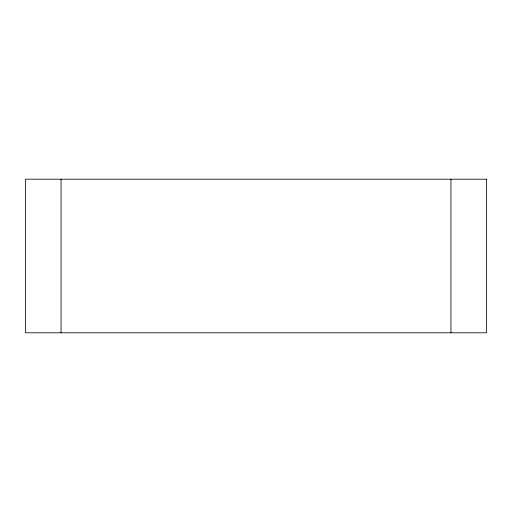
<?xml version="1.0" encoding="UTF-8"?>
<svg xmlns="http://www.w3.org/2000/svg" width="512" height="512" viewBox="0 0 512 512"><rect width="100%" height="100%" fill="white"/><g stroke="black" fill="none" stroke-linecap="round" stroke-linejoin="round"><path stroke-width="0.77" d="M450.957 179.2L450.957 332.8M61.043 179.2L61.043 332.794M486.4 179.2L25.6 179.2L25.6 332.794L486.4 332.794L486.4 179.2"/></g></svg>
